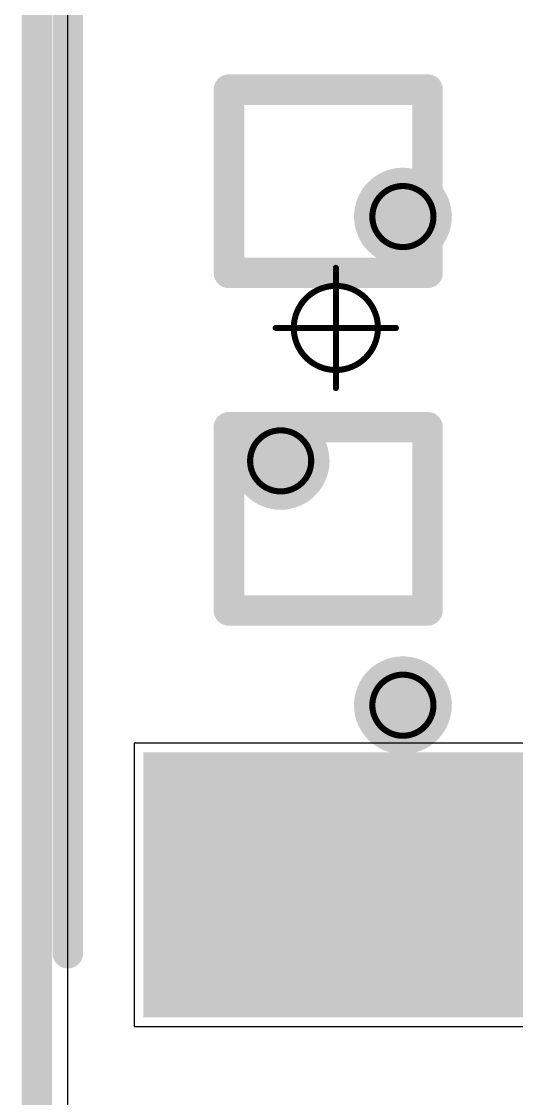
# Model space of a CAD drawing. Header units: millimetres. Extents: x -1.72 to 0.75, y -0.35 to 1.04.
# Drawn here: x -1.7198 to -1.5578, y -0.1488 to 0.2039 of the extents above; entities that cross this region are included whole.
import ezdxf

# ---------------------------------------------------------------- set-up
doc = ezdxf.new("R2010")
doc.units = ezdxf.units.MM
doc.header["$MEASUREMENT"] = 0
for name, color, linetype in [('BottomLayer', 5, 'Continuous'), ('BottomSolder', 6, 'Continuous'), ('DrillDrawing', 1, 'Continuous'), ('Mechanical1', 6, 'Continuous'), ('Mechanical15', 56, 'Continuous'), ('MultiLayer', 9, 'Continuous'), ('TopLayer', 1, 'Continuous'), ('TopOverlay', 2, 'Continuous'), ('TopPaste', 8, 'Continuous'), ('TopSolder', 216, 'Continuous'), ('ViaHoleLayer', 16, 'Continuous')]:
    doc.layers.add(name, color=color, linetype=linetype)

# ---------------------------------------------------------------- blocks, each defined once
blk = doc.blocks.new('MX_1_25_WS_4P_8')
at = {"layer": 'Mechanical15', "const_width": 0.00197}
for points in [[(0, -0.01969), (0, 0.01968)], [(0.01968, 0), (-0.01969, 0)]]:
    blk.add_lwpolyline(points, dxfattribs=at)
at = {"layer": 'Mechanical15'}
for points, const_width in [([(-0.00049, 0.01968, 1), (0.00049, 0.01968, 1)], 0.000984), ([(0.01378, 0, 1), (-0.01378, 0, 1)], 0.00197), ([(-0.02018, 0, 1), (-0.01919, 0, 1)], 0.000984), ([(-0.01427, 0, 1), (-0.01329, 0, 1)], 0.000984), ([(0.01329, 0, 1), (0.01427, 0, 1)], 0.000984), ([(0.01919, 0, 1), (0.02018, 0, 1)], 0.000984), ([(-0.00049, -0.01969, 1), (0.00049, -0.01969, 1)], 0.000984)]:
    blk.add_lwpolyline(points, format="xyb", close=True, dxfattribs=dict(at, const_width=const_width))
at = {"layer": 'TopLayer'}
blk.add_solid([(0.14299, 0.05906), (0.14299, -0.05906), (0.22173, 0.05906), (0.22173, -0.05906)], dxfattribs=at)
at = {"layer": 'TopOverlay', "const_width": 0.01}
for points in [[(-0.01803, 0.03), (-0.07803, 0.03)], [(-0.07803, -0.035), (-0.07803, 0.03)], [(-0.01803, -0.035), (-0.01803, 0.03)], [(0.03251, -0.035), (0.03251, 0.03)], [(0.09251, 0.03), (0.03251, 0.03)], [(0.09251, -0.035), (0.09251, 0.03)], [(-0.01803, -0.035), (-0.07803, -0.035)], [(0.09251, -0.035), (0.03251, -0.035)], [(0.20476, -0.08772), (-0.20497, -0.08772)]]:
    blk.add_lwpolyline(points, dxfattribs=at)
at = {"layer": 'TopOverlay', "const_width": 0.005}
for points in [[(-0.08053, 0.03, 1), (-0.07553, 0.03, 1)], [(-0.08053, 0.03, 1), (-0.07553, 0.03, 1)], [(-0.02053, 0.03, 1), (-0.01553, 0.03, 1)], [(-0.02053, 0.03, 1), (-0.01553, 0.03, 1)], [(0.03001, 0.03, 1), (0.03501, 0.03, 1)], [(0.03001, 0.03, 1), (0.03501, 0.03, 1)], [(0.09001, 0.03, 1), (0.09501, 0.03, 1)], [(0.09001, 0.03, 1), (0.09501, 0.03, 1)], [(-0.08053, -0.035, 1), (-0.07553, -0.035, 1)], [(-0.08053, -0.035, 1), (-0.07553, -0.035, 1)], [(-0.02053, -0.035, 1), (-0.01553, -0.035, 1)], [(-0.02053, -0.035, 1), (-0.01553, -0.035, 1)], [(0.03001, -0.035, 1), (0.03501, -0.035, 1)], [(0.03001, -0.035, 1), (0.03501, -0.035, 1)], [(0.09001, -0.035, 1), (0.09501, -0.035, 1)], [(0.09001, -0.035, 1), (0.09501, -0.035, 1)], [(0.20226, -0.08772, 1), (0.20726, -0.08772, 1)]]:
    blk.add_lwpolyline(points, format="xyb", close=True, dxfattribs=at)
at = {"layer": 'TopPaste'}
blk.add_solid([(0.14299, 0.05906), (0.14299, -0.05906), (0.22173, 0.05906), (0.22173, -0.05906)], dxfattribs=at)
at = {"layer": 'TopSolder'}
blk.add_solid([(0.13899, 0.06306), (0.13899, -0.06306), (0.22573, 0.06306), (0.22573, -0.06306)], dxfattribs=at)

msp = doc.modelspace()

# ---------------------------------------------------------------- linework, layer by layer
at = {"layer": 'BottomLayer'}
msp.add_line((-1.70461, -0.22689), (-1.70461, 0.91484), dxfattribs=at)
at = {"layer": 'BottomLayer', "const_width": 0.012}
for points in [[(-1.601, 0.14, 1), (-1.589, 0.14, 1)], [(-1.641, 0.06, 1), (-1.629, 0.06, 1)], [(-1.601, -0.02, 1), (-1.589, -0.02, 1)]]:
    msp.add_lwpolyline(points, format="xyb", close=True, dxfattribs=at)
at = {"layer": 'BottomSolder', "const_width": 0.016}
for points in [[(-1.603, 0.14, 1), (-1.587, 0.14, 1)], [(-1.643, 0.06, 1), (-1.627, 0.06, 1)], [(-1.603, -0.02, 1), (-1.587, -0.02, 1)]]:
    msp.add_lwpolyline(points, format="xyb", close=True, dxfattribs=at)
at = {"layer": 'DrillDrawing', "const_width": 0.006}
msp.add_lwpolyline([(-1.7148, -0.22689), (-1.7148, 0.91484)], dxfattribs=at)
at = {"layer": 'DrillDrawing'}
for points, const_width in [([(-1.585, 0.14, 1), (-1.605, 0.14, 1)], 0.002), ([(-1.6055, 0.14, 1), (-1.6045, 0.14, 1)], 0.001), ([(-1.5855, 0.14, 1), (-1.5845, 0.14, 1)], 0.001), ([(-1.625, 0.06, 1), (-1.645, 0.06, 1)], 0.002), ([(-1.6455, 0.06, 1), (-1.6445, 0.06, 1)], 0.001), ([(-1.6255, 0.06, 1), (-1.6245, 0.06, 1)], 0.001), ([(-1.585, -0.02, 1), (-1.605, -0.02, 1)], 0.002), ([(-1.6055, -0.02, 1), (-1.6045, -0.02, 1)], 0.001), ([(-1.5855, -0.02, 1), (-1.5845, -0.02, 1)], 0.001)]:
    msp.add_lwpolyline(points, format="xyb", close=True, dxfattribs=dict(at, const_width=const_width))
at = {"layer": 'Mechanical1', "const_width": 0.01}
msp.add_lwpolyline([(-1.7148, -0.22689), (-1.7148, 0.91484)], dxfattribs=at)
at = {"layer": 'MultiLayer', "const_width": 0.012}
for points in [[(-1.601, 0.14, 1), (-1.589, 0.14, 1)], [(-1.641, 0.06, 1), (-1.629, 0.06, 1)], [(-1.601, -0.02, 1), (-1.589, -0.02, 1)]]:
    msp.add_lwpolyline(points, format="xyb", close=True, dxfattribs=at)
at = {"layer": 'TopLayer'}
for p, q in [((-1.70461, -0.22689), (-1.70461, 0.91484)), ((-1.55089, -0.03245), (-1.683, -0.03245)), ((-1.683, -0.03245), (-1.683, -0.12519)), ((-1.683, -0.12519), (-1.55089, -0.12519))]:
    msp.add_line(p, q, dxfattribs=at)
at = {"layer": 'TopLayer', "const_width": 0.012}
for points in [[(-1.601, 0.14, 1), (-1.589, 0.14, 1)], [(-1.641, 0.06, 1), (-1.629, 0.06, 1)], [(-1.601, -0.02, 1), (-1.589, -0.02, 1)]]:
    msp.add_lwpolyline(points, format="xyb", close=True, dxfattribs=at)
at = {"layer": 'TopSolder', "const_width": 0.016}
for points in [[(-1.603, 0.14, 1), (-1.587, 0.14, 1)], [(-1.643, 0.06, 1), (-1.627, 0.06, 1)], [(-1.603, -0.02, 1), (-1.587, -0.02, 1)]]:
    msp.add_lwpolyline(points, format="xyb", close=True, dxfattribs=at)
at = {"layer": 'ViaHoleLayer', "const_width": 0.006}
for points in [[(-1.598, 0.14, 1), (-1.592, 0.14, 1)], [(-1.638, 0.06, 1), (-1.632, 0.06, 1)], [(-1.598, -0.02, 1), (-1.592, -0.02, 1)]]:
    msp.add_lwpolyline(points, format="xyb", close=True, dxfattribs=at)

# ---------------------------------------------------------------- block references
at = {"rotation": 270}
msp.add_blockref('MX_1_25_WS_4P_8', (-1.61694, 0.10354), dxfattribs=at)

doc.saveas('drawing.dxf')
